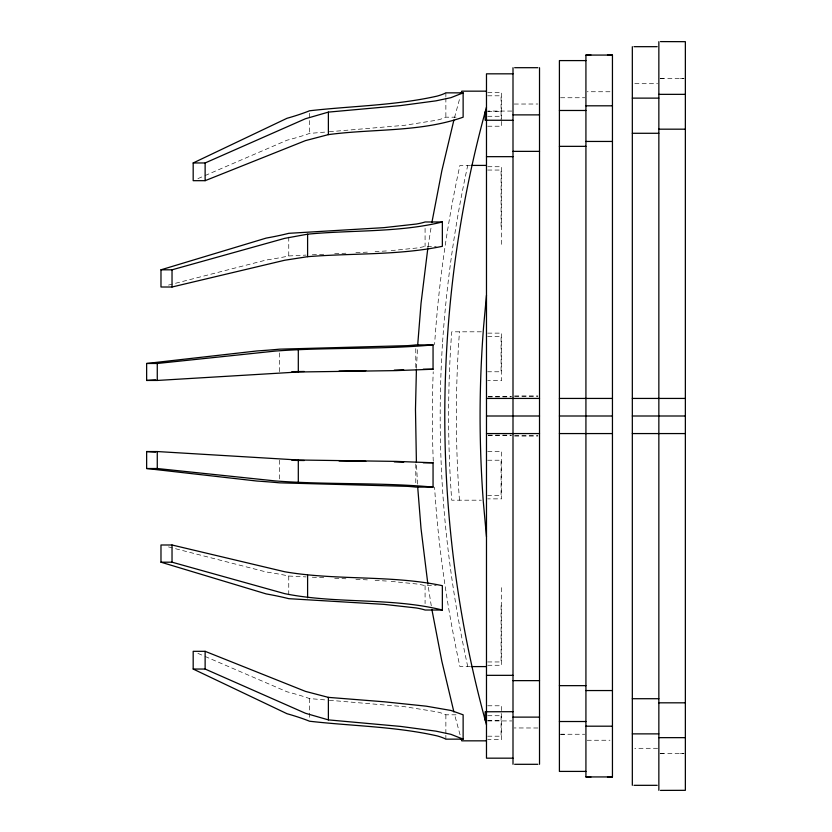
<?xml version="1.0" encoding="UTF-8"?>
<svg xmlns="http://www.w3.org/2000/svg" width="832" height="832" viewBox="0 0 832 832"><rect width="100%" height="100%" fill="white"/><g stroke="black" fill="none" stroke-linecap="round" stroke-linejoin="round"><path stroke-width="0.62" stroke-dasharray="4.16 3.12" d="M416.458 368.389L417.508 347.901M442.593 342.014C446.628 282.63 455.01 223.558 467.74 165.412M428.054 246.646L431.278 226.158M454.501 117.676L460.065 97.188M197.933 178.63L203.871 176.072M205.057 175.562L286.988 140.223A371.873 54.746 0 0 0 309.535 133.422L326.83 131.945M168.501 285.085L266.209 260.021A368.17 32.469 0 0 0 288.756 255.965L306.093 255.091M329.316 131.747L404.674 125.289L437.154 120.13A92.945 13.686 0 0 0 445.858 117.187L458.203 117.187M386.329 250.952L375.118 251.67M391.186 250.609L416.426 248.05A91.936 8.112 0 0 0 425.079 246.314L436.186 246.314M355.919 252.73L368.784 252.044M312.302 254.8L324.73 254.218M334.693 253.75L345.904 253.219M609.96 91.759L587.163 91.738M587.163 740.262L609.96 740.241M511.763 111.062L487.729 111.062M487.729 720.938L511.763 720.938M514.249 104.042L537.857 104.01M634.816 83.699L657.602 83.71M657.602 748.29L634.816 748.301M680.389 78.374L684.122 78.364M660.088 753.636L663.822 753.626M660.504 78.374L683.706 78.374M487.75 92.487L501.665 92.487L501.665 119.007M487.698 95.805L501.072 95.805L501.072 120.224M560.591 97.75L584.74 97.75M487.698 111.509L501.072 111.509M487.75 116.272L501.665 116.272M487.75 126.214L501.665 126.214L501.665 119.725M470.236 165.412L459.909 165.412C447.19 223.558 438.807 282.63 434.762 342.014A1142.7 1142.7 0 0 0 434.595 344.594M487.75 166.733L501.665 166.733L501.665 244.785M487.698 170.05L501.072 170.05L501.072 227.583M481.343 331.812L451.714 331.812A1141.858 1141.858 0 0 0 451.714 500.188L481.343 500.188M487.75 333.133L501.665 333.133L501.665 380.65L487.75 380.65M487.698 336.45L501.072 336.45L501.072 371.779L487.698 371.779M514.654 395.918L537.857 395.918M488.145 396.334L511.347 396.334M514.654 396.583L537.857 396.583M488.145 396.885L511.347 396.885M488.145 435.115L511.347 435.115M514.654 435.417L537.857 435.417M488.145 435.666L511.347 435.666M514.654 436.082L537.857 436.082M487.75 451.35L501.665 451.35L501.665 498.867L487.75 498.867M487.698 460.221L501.072 460.221L501.072 495.55L487.698 495.55M391.186 581.391L416.426 583.95A91.936 8.112 0 0 1 425.079 585.686L436.186 585.686M487.698 661.95L501.072 661.95L501.072 604.417M487.75 665.267L501.665 665.267L501.665 587.215M470.236 666.588L459.909 666.588C449.748 619.84 442.229 572.52 437.57 524.898A1142.7 1142.7 0 0 1 434.585 487.198M487.75 705.786L501.665 705.786L501.665 739.513L487.75 739.513M329.316 700.253L404.674 706.711L437.154 711.87A92.945 13.686 0 0 1 445.858 714.813L458.203 714.813M487.75 715.728L501.665 715.728M487.698 720.491L501.072 720.491M537.857 727.99L514.249 727.958M560.591 734.25L584.678 734.25M560.654 734.25L564.377 734.25M487.698 736.195L501.072 736.195L501.072 713.066M660.504 753.626L683.706 753.626M660.088 78.364L663.822 78.374M680.389 753.626L684.122 753.636M312.302 577.2L324.73 577.782M334.693 578.25L345.904 578.781M168.501 546.915L266.209 571.979A368.17 32.469 0 0 1 288.756 576.035L306.093 576.909M355.919 579.27L368.784 579.956M375.118 580.33L386.329 581.048M205.057 656.438L286.988 691.777A371.873 54.746 0 0 1 309.535 698.578L326.83 700.055M197.933 653.37L203.871 655.928M460.065 734.812L454.501 714.324M467.74 666.588C457.579 619.84 450.05 572.52 445.39 524.898A1142.7 1142.7 0 0 1 442.582 342.004M431.278 605.842L428.054 585.354M417.508 484.099L416.458 463.611M445.869 92.851L445.869 96.689M445.869 97.968L445.869 117.187M445.869 714.813L445.869 734.032M445.869 735.311L445.869 739.149M425.079 228.384L425.079 246.314M425.079 585.686L425.079 603.616M415.792 348.733L415.792 367.942M415.792 464.058L415.792 483.267M309.546 113.298L309.546 133.422M309.546 698.578L309.546 718.702M288.756 237.099L288.756 255.965M288.756 576.035L288.756 594.901M279.469 352.945L279.469 371.81M279.469 460.19L279.469 479.055M459.472 500.188A1141.858 1141.858 0 0 1 459.472 331.812M433.264 461.23A1142.7 1142.7 0 0 1 433.212 371.79"/><path stroke-width="1.25" d="M416.406 369.595L415.48 409.375L416.406 462.405M417.654 345.488L421.034 303.306L427.877 247.853M486.481 295.329L483.621 326.362A1142.076 1142.076 0 0 0 483.298 501.53L486.481 536.671M431.881 222.539L441.854 170.716L453.887 120.089M486.481 107.172C430.882 308.152 430.882 523.848 486.481 724.828M461.084 93.569L461.75 91.166L486.481 91.166M463.133 92.851L450.902 97.677L435.937 100.849L400.702 105.57L328.38 112.112L305.469 118.726L205.13 162.958L193.18 162.958L193.18 180.679L205.13 180.679L305.469 140.618L328.38 134.628C372.934 128.606 420.264 132.33 463.133 117.187L463.133 92.851L445.869 92.851A93.288 15.132 0 0 1 437.133 96.106C395.294 105.56 352.04 105.914 309.546 110.781A373.131 60.507 0 0 1 286.988 118.29L193.18 162.958M442.354 221.978C398.466 232.71 352.321 229.882 307.601 234.177L284.69 238.358L172.026 269.807L160.982 269.807L160.982 287.009L172.026 287.009L284.69 260.25L307.601 256.693C352.373 253.022 398.185 255.476 442.354 246.314L442.354 221.978L425.079 221.978A92.144 9.537 0 0 1 416.416 224.026L383.906 227.646L288.756 233.324A368.94 38.178 0 0 1 266.209 238.087L160.982 269.807M433.056 344.895C380.661 349.742 327.85 347.09 275.392 351.062L157.269 363.48L146.64 363.48L146.64 380.453L157.269 380.453L298.303 371.998L396.261 370.604L433.056 369.231L433.056 344.895L415.792 344.895A91.489 3.578 0 0 1 407.16 345.665L279.469 349.17A366.538 14.352 0 0 1 256.89 350.958L146.64 363.48M146.64 380.453L155.615 379.839M403.686 369.814L394.295 370.105M585.926 55.089L612.446 55.068L612.446 776.932L585.926 776.932L585.926 55.068L590.897 54.922M607.474 777.078L612.446 776.932M365.82 370.656L339.071 371.041M585.926 771.41L559.406 771.41L559.406 60.59L585.926 60.59M291.866 371.644L304.283 371.478M513.001 758.17L486.481 758.17L486.481 73.83L513.001 73.83M660.504 41.6L685.36 41.673L685.36 790.327L660.504 790.4M633.984 46.675L657.186 46.675M514.654 67.694L537.857 67.694M658.85 94.349L685.36 94.349M632.33 98.124L658.85 98.124M585.926 105.81L612.446 105.81M559.406 110.479L585.926 110.479M485.326 111.509L486.481 111.509M513.001 114.878L539.521 114.878M513.001 120.307L485.16 120.224L485.16 112.122M658.85 129.178L685.36 129.178M632.33 133.286L658.85 133.286M585.926 141.45L612.446 141.45M559.406 146.349L585.926 146.349M513.001 151.362L539.521 151.362M486.481 156.666L513.001 156.666M471.297 165.412L486.481 165.412M423.197 369.231L433.056 369.231M486.481 398.434L539.521 398.434M559.406 398.434L612.446 398.434M632.33 398.434L685.36 398.434M486.481 416L539.521 416M559.406 416L612.446 416M632.33 416L685.36 416M486.481 433.566L539.521 433.566M559.406 433.566L612.446 433.566M632.33 433.566L685.36 433.566M146.64 451.547L157.269 451.547L298.303 460.002L396.261 461.396L433.056 462.769L433.056 487.105L415.792 487.105A91.489 3.578 0 0 0 407.16 486.335L279.469 482.83A366.538 14.352 0 0 0 256.89 481.042L146.64 468.52L146.64 451.547L155.615 452.161M423.197 462.769L433.056 462.769M146.64 468.52L157.269 468.52L275.392 480.938C327.85 484.91 380.661 482.258 433.056 487.105M172.026 544.991L160.982 544.991L160.982 562.193L266.209 593.913A368.94 38.178 0 0 1 288.766 598.676L383.906 604.354L416.406 607.974A92.144 9.537 0 0 1 425.09 610.022L442.354 610.022L442.354 585.686C390.562 574.808 336.721 580.684 284.69 571.75L172.026 544.991L172.026 562.193L284.69 593.642C336.534 604.115 390.853 597.262 442.354 610.022M160.982 562.193L172.026 562.193M205.13 651.321L193.18 651.321L193.18 669.042L286.988 713.71A373.131 60.507 0 0 1 309.535 721.219C352.03 726.086 395.283 726.44 437.133 735.894A93.288 15.132 0 0 1 445.869 739.149L463.133 739.149L463.133 714.813L450.934 710.455L426.192 706.17L384.363 701.802L328.38 697.372L305.469 691.382L205.13 651.321L205.13 669.042L305.469 713.274L328.38 719.888L400.702 726.43L435.937 731.151L450.902 734.323L463.133 739.149M471.297 666.588L486.481 666.588M193.18 669.042L205.13 669.042M486.481 675.334L513.001 675.334M513.001 680.638L539.521 680.638M559.406 685.651L585.926 685.651M585.926 690.55L612.446 690.55M632.33 698.714L658.85 698.714M658.85 702.822L685.36 702.822M513.001 711.693L485.16 711.776L485.16 719.878M513.001 717.122L539.521 717.122M485.326 720.491L486.481 720.491M559.406 721.521L585.926 721.521M585.926 726.19L612.446 726.19M632.33 733.876L658.85 733.876M658.85 737.651L685.36 737.651M486.481 740.834L461.75 740.834L461.084 738.431M514.654 764.306L537.857 764.306M633.984 785.325L657.186 785.325M304.283 460.522L291.866 460.356M339.071 460.959L365.82 461.344M394.295 461.895L403.686 462.186M607.474 54.922L612.446 55.089M585.926 776.911L590.897 777.078M453.887 711.911L441.854 661.284L431.881 609.461M427.877 584.147L421.034 528.694L417.654 486.512M658.85 41.673L658.85 790.327M632.33 46.696L632.33 785.304M539.521 67.725L539.521 764.275M513.001 67.725L513.001 764.275M328.38 112.112L328.38 134.628M328.38 697.372L328.38 719.888M307.601 234.177L307.601 256.693M307.601 575.307L307.601 597.823M298.303 349.492L298.303 371.998M298.303 460.002L298.303 482.508M205.13 162.958L205.13 180.679M172.026 269.807L172.026 287.009M157.269 363.48L157.269 380.453M157.269 451.547L157.269 468.52"/></g></svg>
